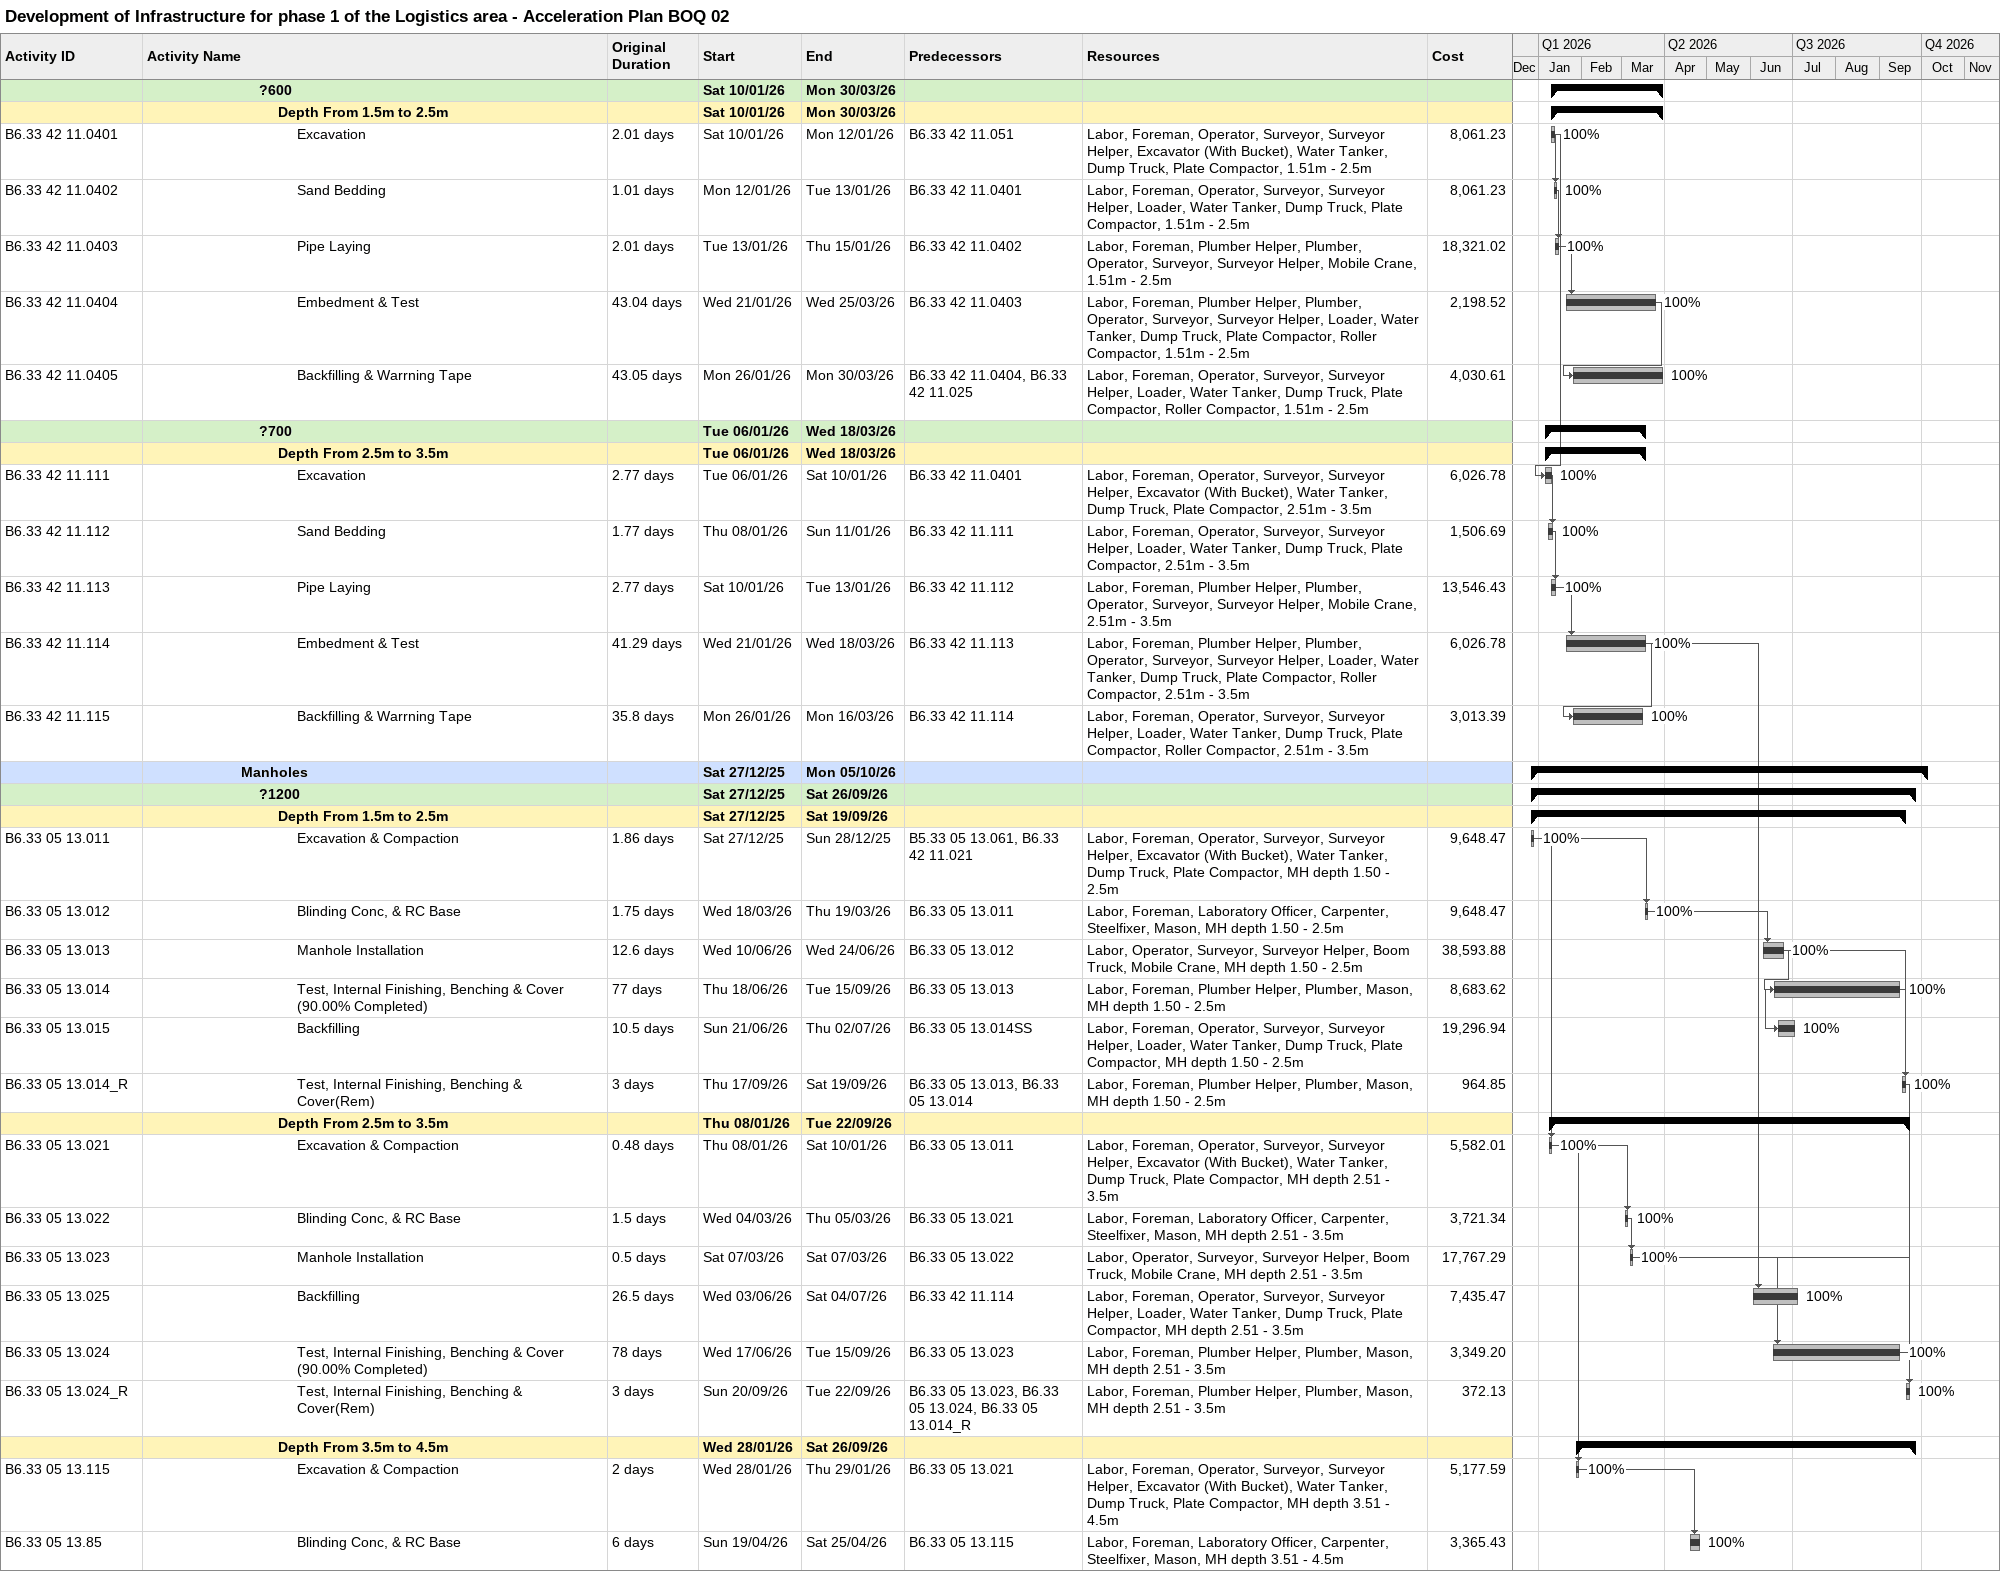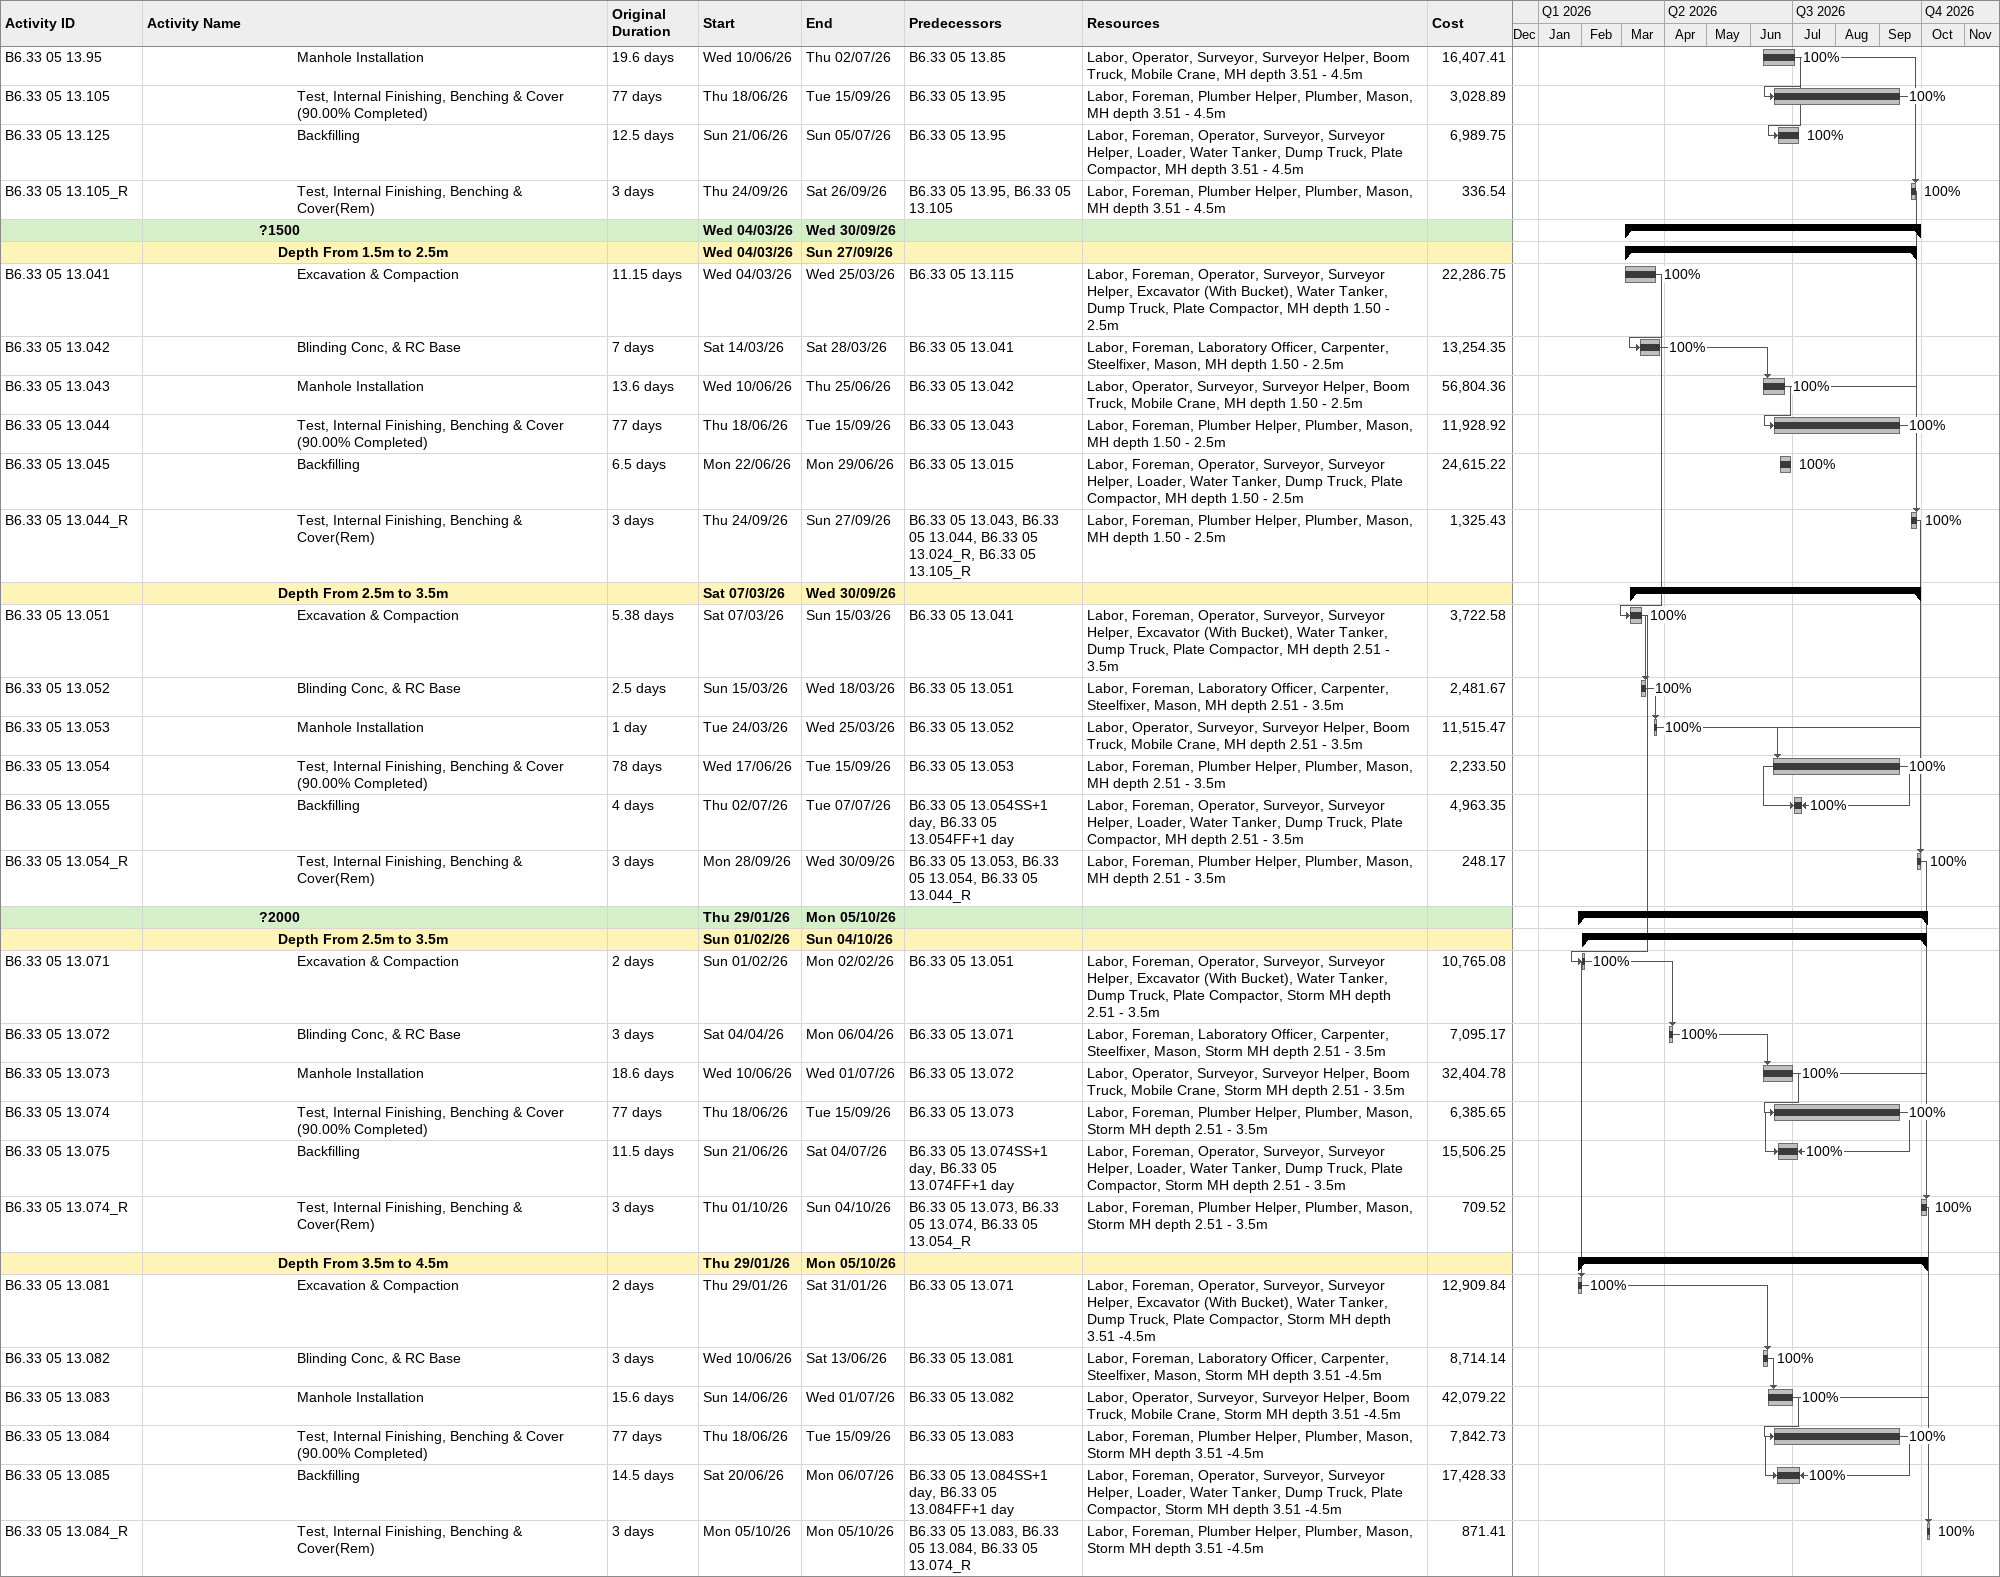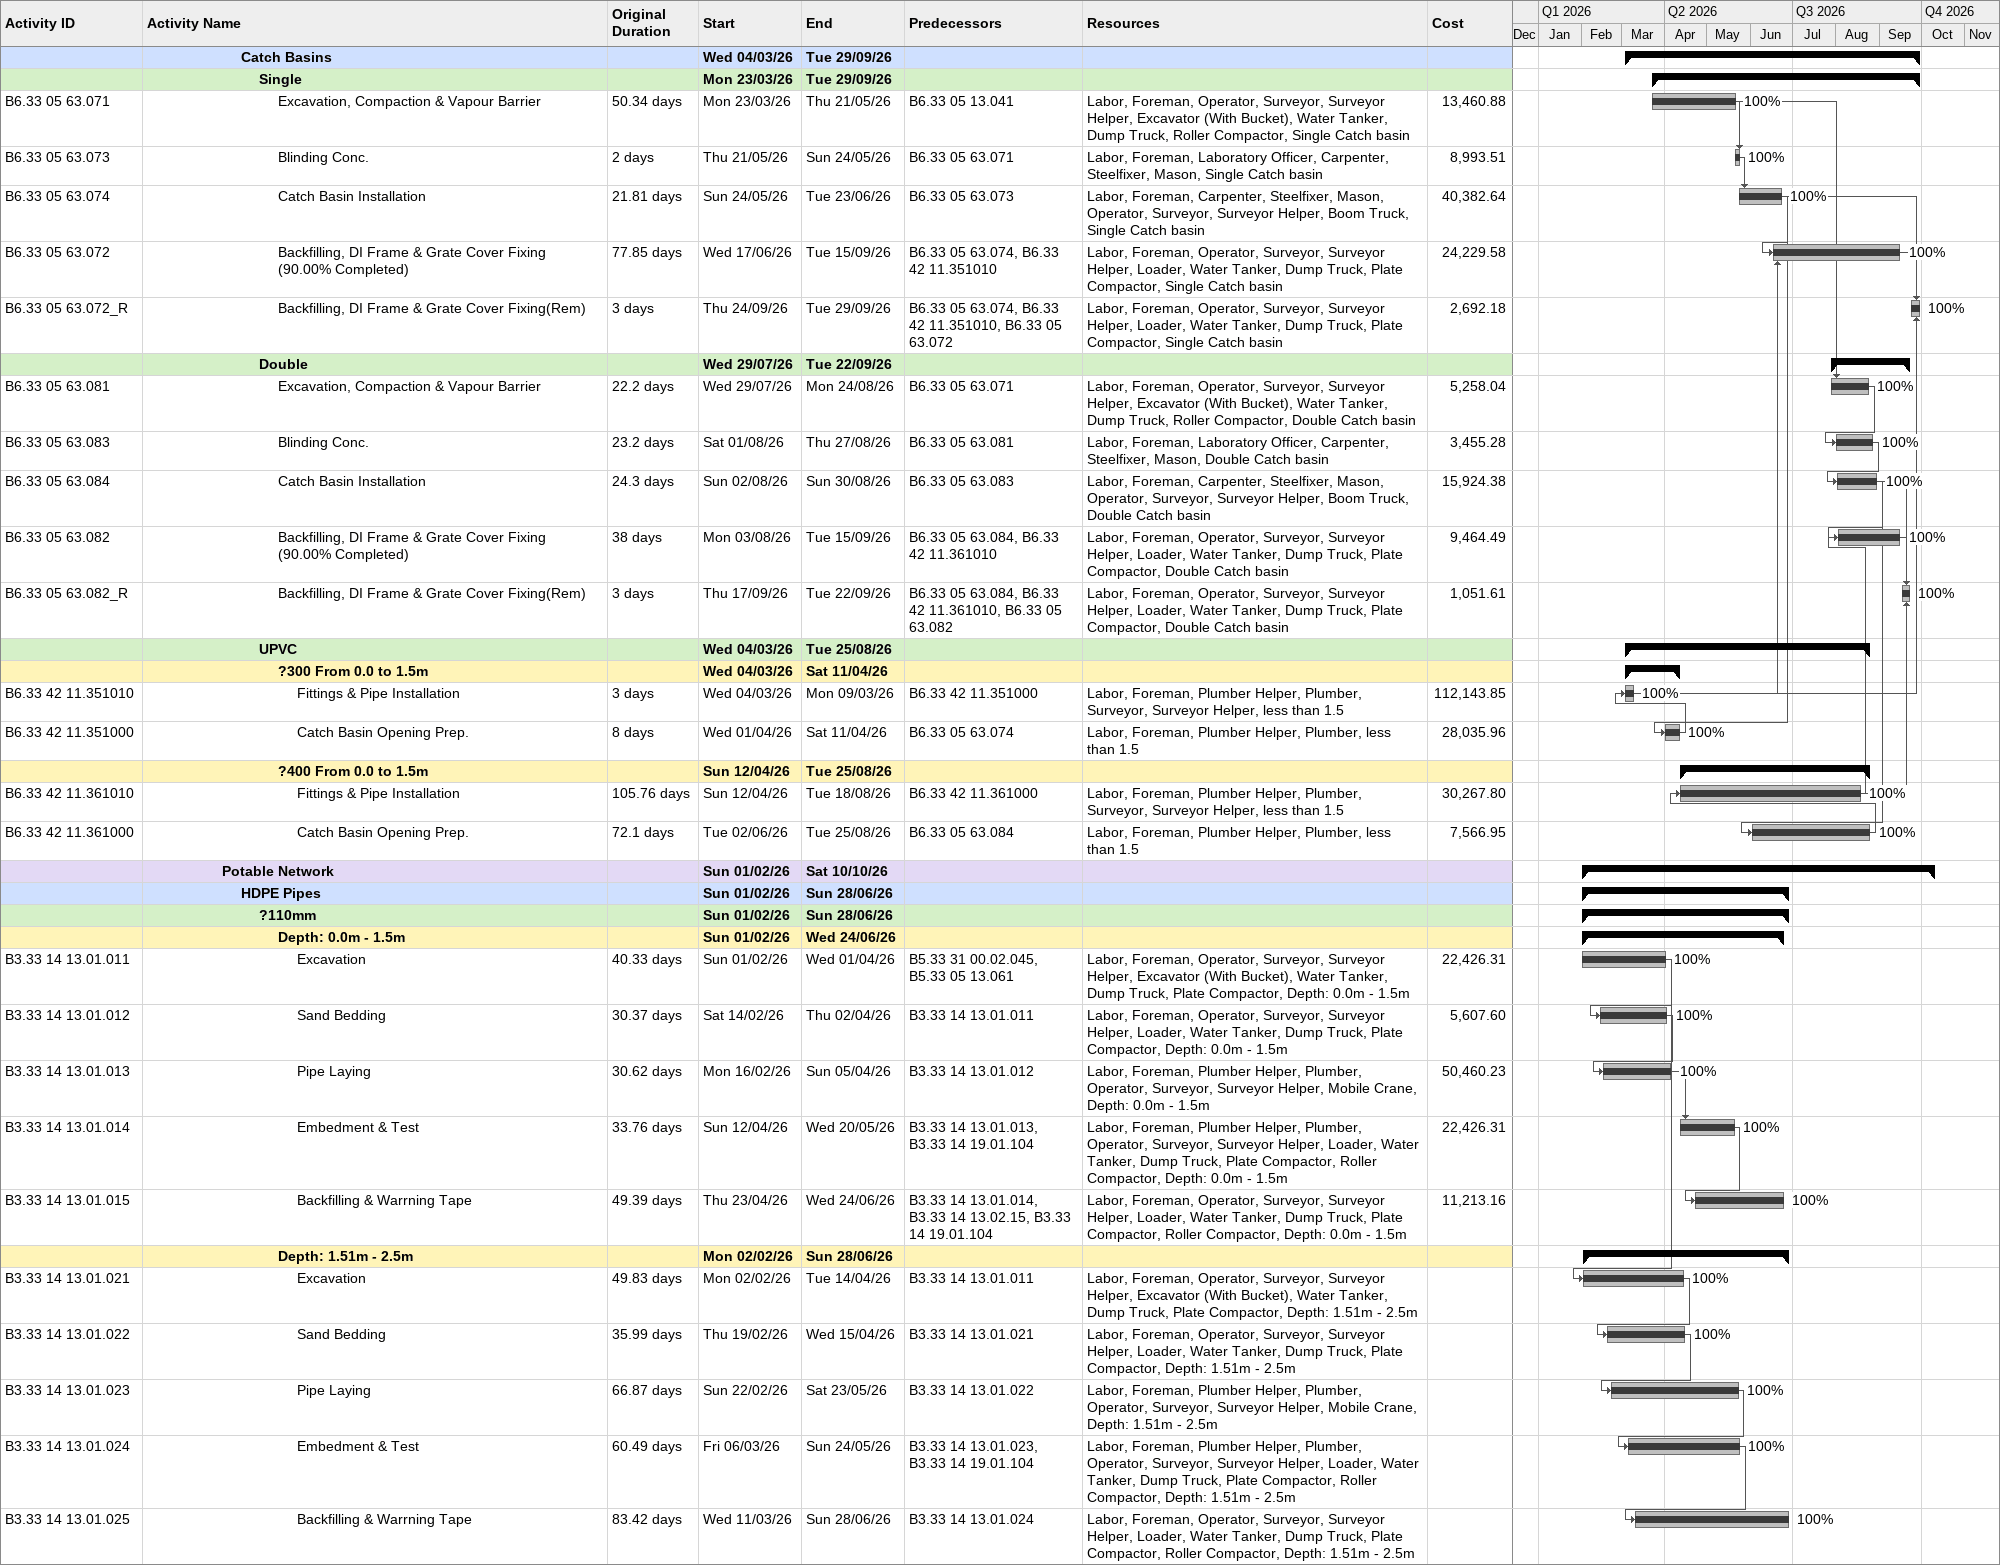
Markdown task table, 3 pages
Development of Infrastructure for phase 1 of the Logistics area - Acceleration Plan BOQ 02

| ID | Level | Task | Original duration | Start | Finish | Predecessors | Resources | % complete | Cost |
|---|---|---|---|---|---|---|---|---|---|
|  | 7 | **?600** |  | 2026-01-10 | 2026-03-30 |  |  |  |  |
|  | 8 | **Depth From 1.5m to 2.5m** |  | 2026-01-10 | 2026-03-30 |  |  |  |  |
| B6.33 42 11.0401 | 9 | Excavation | 2.01d | 2026-01-10 | 2026-01-12 | B6.33 42 11.051 | Labor, Foreman, Operator, Surveyor, Surveyor Helper, Excavator (With Bucket), Water Tanker, Dump Truck, Plate Compactor, 1.51m - 2.5m | 100 | 8061.23 |
| B6.33 42 11.0402 | 9 | Sand Bedding | 1.01d | 2026-01-12 | 2026-01-13 | B6.33 42 11.0401 | Labor, Foreman, Operator, Surveyor, Surveyor Helper, Loader, Water Tanker, Dump Truck, Plate Compactor, 1.51m - 2.5m | 100 | 8061.23 |
| B6.33 42 11.0403 | 9 | Pipe Laying | 2.01d | 2026-01-13 | 2026-01-15 | B6.33 42 11.0402 | Labor, Foreman, Plumber Helper, Plumber, Operator, Surveyor, Surveyor Helper, Mobile Crane, 1.51m - 2.5m | 100 | 18321.02 |
| B6.33 42 11.0404 | 9 | Embedment & Test | 43.04d | 2026-01-21 | 2026-03-25 | B6.33 42 11.0403 | Labor, Foreman, Plumber Helper, Plumber, Operator, Surveyor, Surveyor Helper, Loader, Water Tanker, Dump Truck, Plate Compactor, Roller Compactor, 1.51m - 2.5m | 100 | 2198.52 |
| B6.33 42 11.0405 | 9 | Backfilling & Warrning Tape | 43.05d | 2026-01-26 | 2026-03-30 | B6.33 42 11.0404, B6.33 42 11.025 | Labor, Foreman, Operator, Surveyor, Surveyor Helper, Loader, Water Tanker, Dump Truck, Plate Compactor, Roller Compactor, 1.51m - 2.5m | 100 | 4030.61 |
|  | 7 | **?700** |  | 2026-01-06 | 2026-03-18 |  |  |  |  |
|  | 8 | **Depth From 2.5m to 3.5m** |  | 2026-01-06 | 2026-03-18 |  |  |  |  |
| B6.33 42 11.111 | 9 | Excavation | 2.77d | 2026-01-06 | 2026-01-10 | B6.33 42 11.0401 | Labor, Foreman, Operator, Surveyor, Surveyor Helper, Excavator (With Bucket), Water Tanker, Dump Truck, Plate Compactor, 2.51m - 3.5m | 100 | 6026.78 |
| B6.33 42 11.112 | 9 | Sand Bedding | 1.77d | 2026-01-08 | 2026-01-11 | B6.33 42 11.111 | Labor, Foreman, Operator, Surveyor, Surveyor Helper, Loader, Water Tanker, Dump Truck, Plate Compactor, 2.51m - 3.5m | 100 | 1506.69 |
| B6.33 42 11.113 | 9 | Pipe Laying | 2.77d | 2026-01-10 | 2026-01-13 | B6.33 42 11.112 | Labor, Foreman, Plumber Helper, Plumber, Operator, Surveyor, Surveyor Helper, Mobile Crane, 2.51m - 3.5m | 100 | 13546.43 |
| B6.33 42 11.114 | 9 | Embedment & Test | 41.29d | 2026-01-21 | 2026-03-18 | B6.33 42 11.113 | Labor, Foreman, Plumber Helper, Plumber, Operator, Surveyor, Surveyor Helper, Loader, Water Tanker, Dump Truck, Plate Compactor, Roller Compactor, 2.51m - 3.5m | 100 | 6026.78 |
| B6.33 42 11.115 | 9 | Backfilling & Warrning Tape | 35.8d | 2026-01-26 | 2026-03-16 | B6.33 42 11.114 | Labor, Foreman, Operator, Surveyor, Surveyor Helper, Loader, Water Tanker, Dump Truck, Plate Compactor, Roller Compactor, 2.51m - 3.5m | 100 | 3013.39 |
|  | 6 | **Manholes** |  | 2025-12-27 | 2026-10-05 |  |  |  |  |
|  | 7 | **?1200** |  | 2025-12-27 | 2026-09-26 |  |  |  |  |
|  | 8 | **Depth From 1.5m to 2.5m** |  | 2025-12-27 | 2026-09-19 |  |  |  |  |
| B6.33 05 13.011 | 9 | Excavation & Compaction | 1.86d | 2025-12-27 | 2025-12-28 | B5.33 05 13.061, B6.33 42 11.021 | Labor, Foreman, Operator, Surveyor, Surveyor Helper, Excavator (With Bucket), Water Tanker, Dump Truck, Plate Compactor, MH depth 1.50 - 2.5m | 100 | 9648.47 |
| B6.33 05 13.012 | 9 | Blinding Conc, & RC Base | 1.75d | 2026-03-18 | 2026-03-19 | B6.33 05 13.011 | Labor, Foreman, Laboratory Officer, Carpenter, Steelfixer, Mason, MH depth 1.50 - 2.5m | 100 | 9648.47 |
| B6.33 05 13.013 | 9 | Manhole Installation | 12.6d | 2026-06-10 | 2026-06-24 | B6.33 05 13.012 | Labor, Operator, Surveyor, Surveyor Helper, Boom Truck, Mobile Crane, MH depth 1.50 - 2.5m | 100 | 38593.88 |
| B6.33 05 13.014 | 9 | Test, Internal Finishing, Benching & Cover (90.00% Completed) | 77d | 2026-06-18 | 2026-09-15 | B6.33 05 13.013 | Labor, Foreman, Plumber Helper, Plumber, Mason, MH depth 1.50 - 2.5m | 100 | 8683.62 |
| B6.33 05 13.015 | 9 | Backfilling | 10.5d | 2026-06-21 | 2026-07-02 | B6.33 05 13.014SS | Labor, Foreman, Operator, Surveyor, Surveyor Helper, Loader, Water Tanker, Dump Truck, Plate Compactor, MH depth 1.50 - 2.5m | 100 | 19296.94 |
| B6.33 05 13.014_R | 9 | Test, Internal Finishing, Benching & Cover(Rem) | 3d | 2026-09-17 | 2026-09-19 | B6.33 05 13.013, B6.33 05 13.014 | Labor, Foreman, Plumber Helper, Plumber, Mason, MH depth 1.50 - 2.5m | 100 | 964.85 |
|  | 8 | **Depth From 2.5m to 3.5m** |  | 2026-01-08 | 2026-09-22 |  |  |  |  |
| B6.33 05 13.021 | 9 | Excavation & Compaction | 0.48d | 2026-01-08 | 2026-01-10 | B6.33 05 13.011 | Labor, Foreman, Operator, Surveyor, Surveyor Helper, Excavator (With Bucket), Water Tanker, Dump Truck, Plate Compactor, MH depth 2.51 - 3.5m | 100 | 5582.01 |
| B6.33 05 13.022 | 9 | Blinding Conc, & RC Base | 1.5d | 2026-03-04 | 2026-03-05 | B6.33 05 13.021 | Labor, Foreman, Laboratory Officer, Carpenter, Steelfixer, Mason, MH depth 2.51 - 3.5m | 100 | 3721.34 |
| B6.33 05 13.023 | 9 | Manhole Installation | 0.5d | 2026-03-07 | 2026-03-07 | B6.33 05 13.022 | Labor, Operator, Surveyor, Surveyor Helper, Boom Truck, Mobile Crane, MH depth 2.51 - 3.5m | 100 | 17767.29 |
| B6.33 05 13.025 | 9 | Backfilling | 26.5d | 2026-06-03 | 2026-07-04 | B6.33 42 11.114 | Labor, Foreman, Operator, Surveyor, Surveyor Helper, Loader, Water Tanker, Dump Truck, Plate Compactor, MH depth 2.51 - 3.5m | 100 | 7435.47 |
| B6.33 05 13.024 | 9 | Test, Internal Finishing, Benching & Cover (90.00% Completed) | 78d | 2026-06-17 | 2026-09-15 | B6.33 05 13.023 | Labor, Foreman, Plumber Helper, Plumber, Mason, MH depth 2.51 - 3.5m | 100 | 3349.20 |
| B6.33 05 13.024_R | 9 | Test, Internal Finishing, Benching & Cover(Rem) | 3d | 2026-09-20 | 2026-09-22 | B6.33 05 13.023, B6.33 05 13.024, B6.33 05 13.014_R | Labor, Foreman, Plumber Helper, Plumber, Mason, MH depth 2.51 - 3.5m | 100 | 372.13 |
|  | 8 | **Depth From 3.5m to 4.5m** |  | 2026-01-28 | 2026-09-26 |  |  |  |  |
| B6.33 05 13.115 | 9 | Excavation & Compaction | 2d | 2026-01-28 | 2026-01-29 | B6.33 05 13.021 | Labor, Foreman, Operator, Surveyor, Surveyor Helper, Excavator (With Bucket), Water Tanker, Dump Truck, Plate Compactor, MH depth 3.51 - 4.5m | 100 | 5177.59 |
| B6.33 05 13.85 | 9 | Blinding Conc, & RC Base | 6d | 2026-04-19 | 2026-04-25 | B6.33 05 13.115 | Labor, Foreman, Laboratory Officer, Carpenter, Steelfixer, Mason, MH depth 3.51 - 4.5m | 100 | 3365.43 |
| B6.33 05 13.95 | 9 | Manhole Installation | 19.6d | 2026-06-10 | 2026-07-02 | B6.33 05 13.85 | Labor, Operator, Surveyor, Surveyor Helper, Boom Truck, Mobile Crane, MH depth 3.51 - 4.5m | 100 | 16407.41 |
| B6.33 05 13.105 | 9 | Test, Internal Finishing, Benching & Cover (90.00% Completed) | 77d | 2026-06-18 | 2026-09-15 | B6.33 05 13.95 | Labor, Foreman, Plumber Helper, Plumber, Mason, MH depth 3.51 - 4.5m | 100 | 3028.89 |
| B6.33 05 13.125 | 9 | Backfilling | 12.5d | 2026-06-21 | 2026-07-05 | B6.33 05 13.95 | Labor, Foreman, Operator, Surveyor, Surveyor Helper, Loader, Water Tanker, Dump Truck, Plate Compactor, MH depth 3.51 - 4.5m | 100 | 6989.75 |
| B6.33 05 13.105_R | 9 | Test, Internal Finishing, Benching & Cover(Rem) | 3d | 2026-09-24 | 2026-09-26 | B6.33 05 13.95, B6.33 05 13.105 | Labor, Foreman, Plumber Helper, Plumber, Mason, MH depth 3.51 - 4.5m | 100 | 336.54 |
|  | 7 | **?1500** |  | 2026-03-04 | 2026-09-30 |  |  |  |  |
|  | 8 | **Depth From 1.5m to 2.5m** |  | 2026-03-04 | 2026-09-27 |  |  |  |  |
| B6.33 05 13.041 | 9 | Excavation & Compaction | 11.15d | 2026-03-04 | 2026-03-25 | B6.33 05 13.115 | Labor, Foreman, Operator, Surveyor, Surveyor Helper, Excavator (With Bucket), Water Tanker, Dump Truck, Plate Compactor, MH depth 1.50 - 2.5m | 100 | 22286.75 |
| B6.33 05 13.042 | 9 | Blinding Conc, & RC Base | 7d | 2026-03-14 | 2026-03-28 | B6.33 05 13.041 | Labor, Foreman, Laboratory Officer, Carpenter, Steelfixer, Mason, MH depth 1.50 - 2.5m | 100 | 13254.35 |
| B6.33 05 13.043 | 9 | Manhole Installation | 13.6d | 2026-06-10 | 2026-06-25 | B6.33 05 13.042 | Labor, Operator, Surveyor, Surveyor Helper, Boom Truck, Mobile Crane, MH depth 1.50 - 2.5m | 100 | 56804.36 |
| B6.33 05 13.044 | 9 | Test, Internal Finishing, Benching & Cover (90.00% Completed) | 77d | 2026-06-18 | 2026-09-15 | B6.33 05 13.043 | Labor, Foreman, Plumber Helper, Plumber, Mason, MH depth 1.50 - 2.5m | 100 | 11928.92 |
| B6.33 05 13.045 | 9 | Backfilling | 6.5d | 2026-06-22 | 2026-06-29 | B6.33 05 13.015 | Labor, Foreman, Operator, Surveyor, Surveyor Helper, Loader, Water Tanker, Dump Truck, Plate Compactor, MH depth 1.50 - 2.5m | 100 | 24615.22 |
| B6.33 05 13.044_R | 9 | Test, Internal Finishing, Benching & Cover(Rem) | 3d | 2026-09-24 | 2026-09-27 | B6.33 05 13.043, B6.33 05 13.044, B6.33 05 13.024_R, B6.33 05 13.105_R | Labor, Foreman, Plumber Helper, Plumber, Mason, MH depth 1.50 - 2.5m | 100 | 1325.43 |
|  | 8 | **Depth From 2.5m to 3.5m** |  | 2026-03-07 | 2026-09-30 |  |  |  |  |
| B6.33 05 13.051 | 9 | Excavation & Compaction | 5.38d | 2026-03-07 | 2026-03-15 | B6.33 05 13.041 | Labor, Foreman, Operator, Surveyor, Surveyor Helper, Excavator (With Bucket), Water Tanker, Dump Truck, Plate Compactor, MH depth 2.51 - 3.5m | 100 | 3722.58 |
| B6.33 05 13.052 | 9 | Blinding Conc, & RC Base | 2.5d | 2026-03-15 | 2026-03-18 | B6.33 05 13.051 | Labor, Foreman, Laboratory Officer, Carpenter, Steelfixer, Mason, MH depth 2.51 - 3.5m | 100 | 2481.67 |
| B6.33 05 13.053 | 9 | Manhole Installation | 1d | 2026-03-24 | 2026-03-25 | B6.33 05 13.052 | Labor, Operator, Surveyor, Surveyor Helper, Boom Truck, Mobile Crane, MH depth 2.51 - 3.5m | 100 | 11515.47 |
| B6.33 05 13.054 | 9 | Test, Internal Finishing, Benching & Cover (90.00% Completed) | 78d | 2026-06-17 | 2026-09-15 | B6.33 05 13.053 | Labor, Foreman, Plumber Helper, Plumber, Mason, MH depth 2.51 - 3.5m | 100 | 2233.50 |
| B6.33 05 13.055 | 9 | Backfilling | 4d | 2026-07-02 | 2026-07-07 | B6.33 05 13.054SS+1d, B6.33 05 13.054FF+1d | Labor, Foreman, Operator, Surveyor, Surveyor Helper, Loader, Water Tanker, Dump Truck, Plate Compactor, MH depth 2.51 - 3.5m | 100 | 4963.35 |
| B6.33 05 13.054_R | 9 | Test, Internal Finishing, Benching & Cover(Rem) | 3d | 2026-09-28 | 2026-09-30 | B6.33 05 13.053, B6.33 05 13.054, B6.33 05 13.044_R | Labor, Foreman, Plumber Helper, Plumber, Mason, MH depth 2.51 - 3.5m | 100 | 248.17 |
|  | 7 | **?2000** |  | 2026-01-29 | 2026-10-05 |  |  |  |  |
|  | 8 | **Depth From 2.5m to 3.5m** |  | 2026-02-01 | 2026-10-04 |  |  |  |  |
| B6.33 05 13.071 | 9 | Excavation & Compaction | 2d | 2026-02-01 | 2026-02-02 | B6.33 05 13.051 | Labor, Foreman, Operator, Surveyor, Surveyor Helper, Excavator (With Bucket), Water Tanker, Dump Truck, Plate Compactor, Storm MH depth 2.51 - 3.5m | 100 | 10765.08 |
| B6.33 05 13.072 | 9 | Blinding Conc, & RC Base | 3d | 2026-04-04 | 2026-04-06 | B6.33 05 13.071 | Labor, Foreman, Laboratory Officer, Carpenter, Steelfixer, Mason, Storm MH depth 2.51 - 3.5m | 100 | 7095.17 |
| B6.33 05 13.073 | 9 | Manhole Installation | 18.6d | 2026-06-10 | 2026-07-01 | B6.33 05 13.072 | Labor, Operator, Surveyor, Surveyor Helper, Boom Truck, Mobile Crane, Storm MH depth 2.51 - 3.5m | 100 | 32404.78 |
| B6.33 05 13.074 | 9 | Test, Internal Finishing, Benching & Cover (90.00% Completed) | 77d | 2026-06-18 | 2026-09-15 | B6.33 05 13.073 | Labor, Foreman, Plumber Helper, Plumber, Mason, Storm MH depth 2.51 - 3.5m | 100 | 6385.65 |
| B6.33 05 13.075 | 9 | Backfilling | 11.5d | 2026-06-21 | 2026-07-04 | B6.33 05 13.074SS+1d, B6.33 05 13.074FF+1d | Labor, Foreman, Operator, Surveyor, Surveyor Helper, Loader, Water Tanker, Dump Truck, Plate Compactor, Storm MH depth 2.51 - 3.5m | 100 | 15506.25 |
| B6.33 05 13.074_R | 9 | Test, Internal Finishing, Benching & Cover(Rem) | 3d | 2026-10-01 | 2026-10-04 | B6.33 05 13.073, B6.33 05 13.074, B6.33 05 13.054_R | Labor, Foreman, Plumber Helper, Plumber, Mason, Storm MH depth 2.51 - 3.5m | 100 | 709.52 |
|  | 8 | **Depth From 3.5m to 4.5m** |  | 2026-01-29 | 2026-10-05 |  |  |  |  |
| B6.33 05 13.081 | 9 | Excavation & Compaction | 2d | 2026-01-29 | 2026-01-31 | B6.33 05 13.071 | Labor, Foreman, Operator, Surveyor, Surveyor Helper, Excavator (With Bucket), Water Tanker, Dump Truck, Plate Compactor, Storm MH depth 3.51 -4.5m | 100 | 12909.84 |
| B6.33 05 13.082 | 9 | Blinding Conc, & RC Base | 3d | 2026-06-10 | 2026-06-13 | B6.33 05 13.081 | Labor, Foreman, Laboratory Officer, Carpenter, Steelfixer, Mason, Storm MH depth 3.51 -4.5m | 100 | 8714.14 |
| B6.33 05 13.083 | 9 | Manhole Installation | 15.6d | 2026-06-14 | 2026-07-01 | B6.33 05 13.082 | Labor, Operator, Surveyor, Surveyor Helper, Boom Truck, Mobile Crane, Storm MH depth 3.51 -4.5m | 100 | 42079.22 |
| B6.33 05 13.084 | 9 | Test, Internal Finishing, Benching & Cover (90.00% Completed) | 77d | 2026-06-18 | 2026-09-15 | B6.33 05 13.083 | Labor, Foreman, Plumber Helper, Plumber, Mason, Storm MH depth 3.51 -4.5m | 100 | 7842.73 |
| B6.33 05 13.085 | 9 | Backfilling | 14.5d | 2026-06-20 | 2026-07-06 | B6.33 05 13.084SS+1d, B6.33 05 13.084FF+1d | Labor, Foreman, Operator, Surveyor, Surveyor Helper, Loader, Water Tanker, Dump Truck, Plate Compactor, Storm MH depth 3.51 -4.5m | 100 | 17428.33 |
| B6.33 05 13.084_R | 9 | Test, Internal Finishing, Benching & Cover(Rem) | 3d | 2026-10-05 | 2026-10-05 | B6.33 05 13.083, B6.33 05 13.084, B6.33 05 13.074_R | Labor, Foreman, Plumber Helper, Plumber, Mason, Storm MH depth 3.51 -4.5m | 100 | 871.41 |
|  | 6 | **Catch Basins** |  | 2026-03-04 | 2026-09-29 |  |  |  |  |
|  | 7 | **Single** |  | 2026-03-23 | 2026-09-29 |  |  |  |  |
| B6.33 05 63.071 | 8 | Excavation, Compaction & Vapour Barrier | 50.34d | 2026-03-23 | 2026-05-21 | B6.33 05 13.041 | Labor, Foreman, Operator, Surveyor, Surveyor Helper, Excavator (With Bucket), Water Tanker, Dump Truck, Roller Compactor, Single Catch basin | 100 | 13460.88 |
| B6.33 05 63.073 | 8 | Blinding Conc. | 2d | 2026-05-21 | 2026-05-24 | B6.33 05 63.071 | Labor, Foreman, Laboratory Officer, Carpenter, Steelfixer, Mason, Single Catch basin | 100 | 8993.51 |
| B6.33 05 63.074 | 8 | Catch Basin Installation | 21.81d | 2026-05-24 | 2026-06-23 | B6.33 05 63.073 | Labor, Foreman, Carpenter, Steelfixer, Mason, Operator, Surveyor, Surveyor Helper, Boom Truck, Single Catch basin | 100 | 40382.64 |
| B6.33 05 63.072 | 8 | Backfilling, DI Frame & Grate Cover Fixing (90.00% Completed) | 77.85d | 2026-06-17 | 2026-09-15 | B6.33 05 63.074, B6.33 42 11.351010 | Labor, Foreman, Operator, Surveyor, Surveyor Helper, Loader, Water Tanker, Dump Truck, Plate Compactor, Single Catch basin | 100 | 24229.58 |
| B6.33 05 63.072_R | 8 | Backfilling, DI Frame & Grate Cover Fixing(Rem) | 3d | 2026-09-24 | 2026-09-29 | B6.33 05 63.074, B6.33 42 11.351010, B6.33 05 63.072 | Labor, Foreman, Operator, Surveyor, Surveyor Helper, Loader, Water Tanker, Dump Truck, Plate Compactor, Single Catch basin | 100 | 2692.18 |
|  | 7 | **Double** |  | 2026-07-29 | 2026-09-22 |  |  |  |  |
| B6.33 05 63.081 | 8 | Excavation, Compaction & Vapour Barrier | 22.2d | 2026-07-29 | 2026-08-24 | B6.33 05 63.071 | Labor, Foreman, Operator, Surveyor, Surveyor Helper, Excavator (With Bucket), Water Tanker, Dump Truck, Roller Compactor, Double Catch basin | 100 | 5258.04 |
| B6.33 05 63.083 | 8 | Blinding Conc. | 23.2d | 2026-08-01 | 2026-08-27 | B6.33 05 63.081 | Labor, Foreman, Laboratory Officer, Carpenter, Steelfixer, Mason, Double Catch basin | 100 | 3455.28 |
| B6.33 05 63.084 | 8 | Catch Basin Installation | 24.3d | 2026-08-02 | 2026-08-30 | B6.33 05 63.083 | Labor, Foreman, Carpenter, Steelfixer, Mason, Operator, Surveyor, Surveyor Helper, Boom Truck, Double Catch basin | 100 | 15924.38 |
| B6.33 05 63.082 | 8 | Backfilling, DI Frame & Grate Cover Fixing (90.00% Completed) | 38d | 2026-08-03 | 2026-09-15 | B6.33 05 63.084, B6.33 42 11.361010 | Labor, Foreman, Operator, Surveyor, Surveyor Helper, Loader, Water Tanker, Dump Truck, Plate Compactor, Double Catch basin | 100 | 9464.49 |
| B6.33 05 63.082_R | 8 | Backfilling, DI Frame & Grate Cover Fixing(Rem) | 3d | 2026-09-17 | 2026-09-22 | B6.33 05 63.084, B6.33 42 11.361010, B6.33 05 63.082 | Labor, Foreman, Operator, Surveyor, Surveyor Helper, Loader, Water Tanker, Dump Truck, Plate Compactor, Double Catch basin | 100 | 1051.61 |
|  | 7 | **UPVC** |  | 2026-03-04 | 2026-08-25 |  |  |  |  |
|  | 8 | **?300 From 0.0 to 1.5m** |  | 2026-03-04 | 2026-04-11 |  |  |  |  |
| B6.33 42 11.351010 | 9 | Fittings & Pipe Installation | 3d | 2026-03-04 | 2026-03-09 | B6.33 42 11.351000 | Labor, Foreman, Plumber Helper, Plumber, Surveyor, Surveyor Helper, less than 1.5 | 100 | 112143.85 |
| B6.33 42 11.351000 | 9 | Catch Basin Opening Prep. | 8d | 2026-04-01 | 2026-04-11 | B6.33 05 63.074 | Labor, Foreman, Plumber Helper, Plumber, less than 1.5 | 100 | 28035.96 |
|  | 8 | **?400 From 0.0 to 1.5m** |  | 2026-04-12 | 2026-08-25 |  |  |  |  |
| B6.33 42 11.361010 | 9 | Fittings & Pipe Installation | 105.76d | 2026-04-12 | 2026-08-18 | B6.33 42 11.361000 | Labor, Foreman, Plumber Helper, Plumber, Surveyor, Surveyor Helper, less than 1.5 | 100 | 30267.80 |
| B6.33 42 11.361000 | 9 | Catch Basin Opening Prep. | 72.1d | 2026-06-02 | 2026-08-25 | B6.33 05 63.084 | Labor, Foreman, Plumber Helper, Plumber, less than 1.5 | 100 | 7566.95 |
|  | 5 | **Potable Network** |  | 2026-02-01 | 2026-10-10 |  |  |  |  |
|  | 6 | **HDPE Pipes** |  | 2026-02-01 | 2026-06-28 |  |  |  |  |
|  | 7 | **?110mm** |  | 2026-02-01 | 2026-06-28 |  |  |  |  |
|  | 8 | **Depth: 0.0m - 1.5m** |  | 2026-02-01 | 2026-06-24 |  |  |  |  |
| B3.33 14 13.01.011 | 9 | Excavation | 40.33d | 2026-02-01 | 2026-04-01 | B5.33 31 00.02.045, B5.33 05 13.061 | Labor, Foreman, Operator, Surveyor, Surveyor Helper, Excavator (With Bucket), Water Tanker, Dump Truck, Plate Compactor, Depth: 0.0m - 1.5m | 100 | 22426.31 |
| B3.33 14 13.01.012 | 9 | Sand Bedding | 30.37d | 2026-02-14 | 2026-04-02 | B3.33 14 13.01.011 | Labor, Foreman, Operator, Surveyor, Surveyor Helper, Loader, Water Tanker, Dump Truck, Plate Compactor, Depth: 0.0m - 1.5m | 100 | 5607.60 |
| B3.33 14 13.01.013 | 9 | Pipe Laying | 30.62d | 2026-02-16 | 2026-04-05 | B3.33 14 13.01.012 | Labor, Foreman, Plumber Helper, Plumber, Operator, Surveyor, Surveyor Helper, Mobile Crane, Depth: 0.0m - 1.5m | 100 | 50460.23 |
| B3.33 14 13.01.014 | 9 | Embedment & Test | 33.76d | 2026-04-12 | 2026-05-20 | B3.33 14 13.01.013, B3.33 14 19.01.104 | Labor, Foreman, Plumber Helper, Plumber, Operator, Surveyor, Surveyor Helper, Loader, Water Tanker, Dump Truck, Plate Compactor, Roller Compactor, Depth: 0.0m - 1.5m | 100 | 22426.31 |
| B3.33 14 13.01.015 | 9 | Backfilling & Warrning Tape | 49.39d | 2026-04-23 | 2026-06-24 | B3.33 14 13.01.014, B3.33 14 13.02.15, B3.33 14 19.01.104 | Labor, Foreman, Operator, Surveyor, Surveyor Helper, Loader, Water Tanker, Dump Truck, Plate Compactor, Roller Compactor, Depth: 0.0m - 1.5m | 100 | 11213.16 |
|  | 8 | **Depth: 1.51m - 2.5m** |  | 2026-02-02 | 2026-06-28 |  |  |  |  |
| B3.33 14 13.01.021 | 9 | Excavation | 49.83d | 2026-02-02 | 2026-04-14 | B3.33 14 13.01.011 | Labor, Foreman, Operator, Surveyor, Surveyor Helper, Excavator (With Bucket), Water Tanker, Dump Truck, Plate Compactor, Depth: 1.51m - 2.5m | 100 |  |
| B3.33 14 13.01.022 | 9 | Sand Bedding | 35.99d | 2026-02-19 | 2026-04-15 | B3.33 14 13.01.021 | Labor, Foreman, Operator, Surveyor, Surveyor Helper, Loader, Water Tanker, Dump Truck, Plate Compactor, Depth: 1.51m - 2.5m | 100 |  |
| B3.33 14 13.01.023 | 9 | Pipe Laying | 66.87d | 2026-02-22 | 2026-05-23 | B3.33 14 13.01.022 | Labor, Foreman, Plumber Helper, Plumber, Operator, Surveyor, Surveyor Helper, Mobile Crane, Depth: 1.51m - 2.5m | 100 |  |
| B3.33 14 13.01.024 | 9 | Embedment & Test | 60.49d | 2026-03-06 | 2026-05-24 | B3.33 14 13.01.023, B3.33 14 19.01.104 | Labor, Foreman, Plumber Helper, Plumber, Operator, Surveyor, Surveyor Helper, Loader, Water Tanker, Dump Truck, Plate Compactor, Roller Compactor, Depth: 1.51m - 2.5m | 100 |  |
| B3.33 14 13.01.025 | 9 | Backfilling & Warrning Tape | 83.42d | 2026-03-11 | 2026-06-28 | B3.33 14 13.01.024 | Labor, Foreman, Operator, Surveyor, Surveyor Helper, Loader, Water Tanker, Dump Truck, Plate Compactor, Roller Compactor, Depth: 1.51m - 2.5m | 100 |  |
